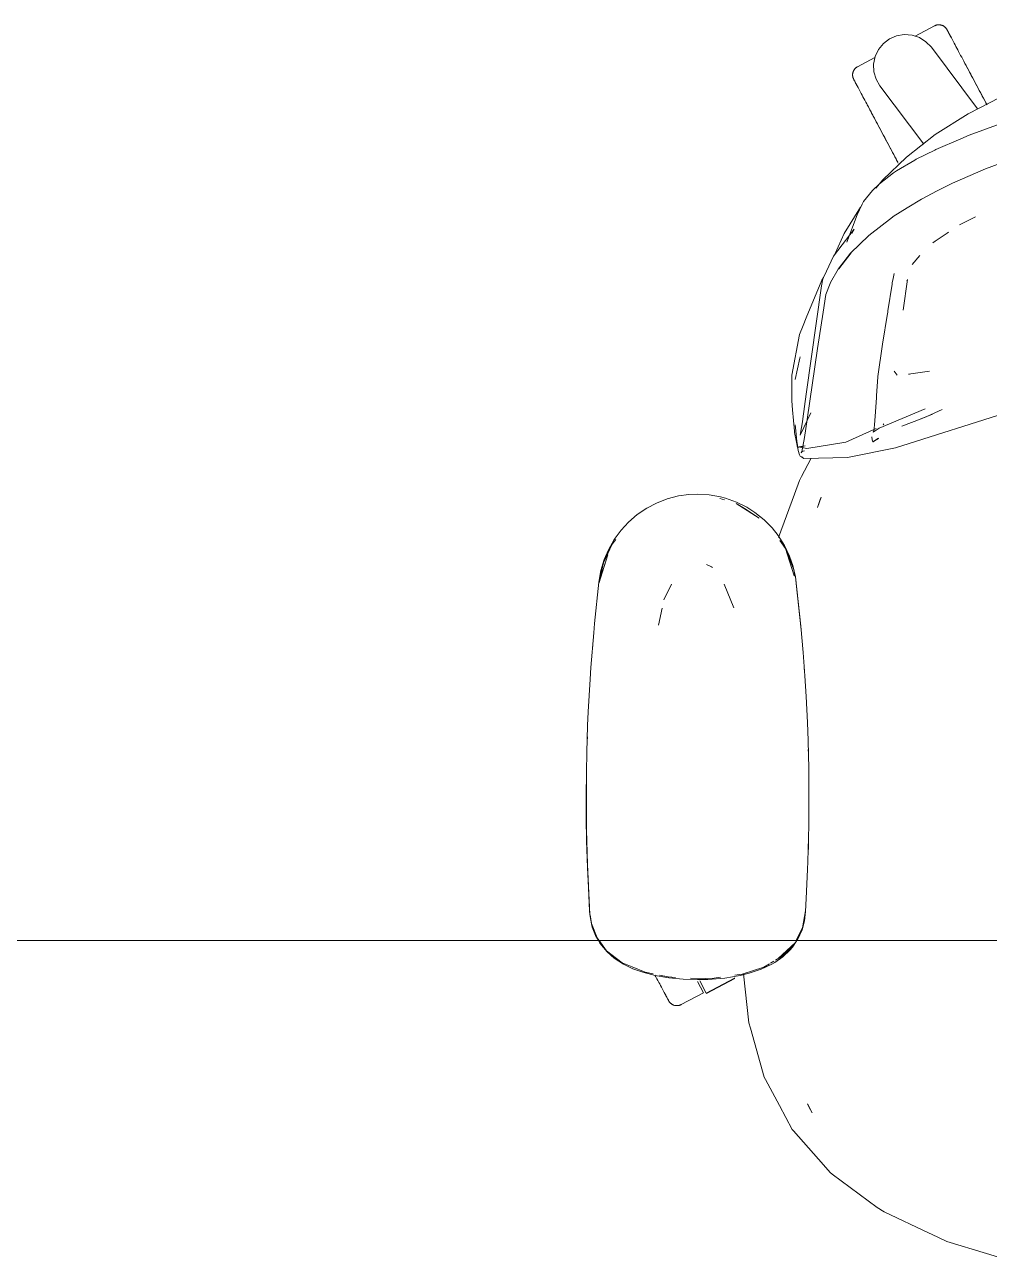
# Model space of a CAD drawing. Header units: millimetres. Extents: x 155927 to 317870, y -36033 to 97293.
# Drawn here: x 170030 to 170450, y 24988 to 25527 of the extents above; entities that cross this region are included whole.
import ezdxf

# ---------------------------------------------------------------- set-up
doc = ezdxf.new("R2010")
doc.units = ezdxf.units.MM
doc.header["$MEASUREMENT"] = 0
doc.layers.add('G-IMPT', color=8, linetype='CONTINUOUS', lineweight=9)
doc.layers.add('I-FURN', color=8, linetype='CONTINUOUS', lineweight=9)

msp = doc.modelspace()

# ---------------------------------------------------------------- linework, layer by layer
at = {"layer": 'G-IMPT'}
for p, q in [((170454.81, 25494.95), (170441.04, 25487.86)), ((170441.04, 25487.86), (170426.74, 25478.89)), ((170456.61, 25484.14), (170441.54, 25478.54)), ((170426.74, 25478.89), (170414.14, 25469.08)), ((170426.9, 25472.29), (170437.86, 25477.06)), ((170437.86, 25477.06), (170441.54, 25478.54)), ((170418.44, 25468.07), (170426.46, 25472.07)), ((170426.9, 25472.29), (170426.46, 25472.07)), ((170403.85, 25459.12), (170414.14, 25469.08)), ((170417.85, 25467.76), (170409.85, 25463.03)), ((170418.44, 25468.07), (170417.85, 25467.76)), ((170463.39, 25469.37), (170448.51, 25463.91)), ((170402.43, 25457.45), (170408.56, 25462.17)), ((170408.56, 25462.17), (170409.85, 25463.03)), ((170448.51, 25463.91), (170434.28, 25457.74)), ((170399.4, 25454.56), (170402.43, 25457.45)), ((170403.85, 25459.12), (170400.85, 25455.45)), ((170427.56, 25454.35), (170434.28, 25457.74)), ((170395.54, 25449.69), (170394.93, 25448.56)), ((170395.54, 25449.69), (170399.4, 25454.56)), ((170414.54, 25447.01), (170420.76, 25450.78)), ((170427.56, 25454.35), (170420.76, 25450.78)), ((170387.11, 25435.75), (170394.23, 25447.2)), ((170388.17, 25431.98), (170392.68, 25443.89)), ((170393.75, 25446.12), (170392.68, 25443.89)), ((170394.93, 25448.56), (170393.75, 25446.12)), ((170414.54, 25447.01), (170408.44, 25443.13)), ((170397.75, 25434.94), (170408.18, 25442.96)), ((170408.44, 25443.13), (170408.18, 25442.96)), ((170437.31, 25439.51), (170444.28, 25443.05)), ((170391.4, 25437.64), (170382.46, 25425.94)), ((170383.13, 25427.12), (170387.11, 25435.75)), ((170397.75, 25434.94), (170389.84, 25427.2)), ((170391.4, 25437.64), (170390.41, 25435.91)), ((170426.7, 25432.48), (170431.83, 25435.98)), ((170431.83, 25435.98), (170432.41, 25436.37)), ((170426.7, 25432.48), (170425.6, 25431.73)), ((170379.42, 25419.41), (170382.46, 25425.94)), ((170384.43, 25420.24), (170389.84, 25427.2)), ((170390.15, 25427.41), (170384.75, 25420.46)), ((170384.75, 25420.46), (170387.34, 25423.84)), ((170390.15, 25427.41), (170387.34, 25423.84)), ((170420.07, 25426.21), (170416.73, 25422.3)), ((170379.42, 25419.41), (170377.85, 25416.05)), ((170384.43, 25420.24), (170381.14, 25414.4)), ((170408.86, 25418.4), (170408.4, 25416.23)), ((170370.53, 25365.84), (170377.21, 25413.06)), ((170377.37, 25415.49), (170370.57, 25399.04)), ((170377.21, 25413.06), (170377.85, 25416.05)), ((170378.14, 25416.66), (170377.37, 25415.49)), ((170379.17, 25409.19), (170380.92, 25413.98)), ((170381.14, 25414.4), (170380.92, 25413.98)), ((170406.11, 25402.06), (170407.91, 25413.78)), ((170407.91, 25413.78), (170407.98, 25414.25)), ((170408.4, 25416.23), (170407.98, 25414.25)), ((170412.79, 25402.36), (170414.57, 25415.71)), ((170414.57, 25415.71), (170414.42, 25415.24)), ((170379.17, 25409.19), (170377.87, 25401.52)), ((170375.48, 25385.75), (170377.87, 25401.52)), ((170403.82, 25387.58), (170405.93, 25400.94)), ((170405.93, 25400.94), (170406.01, 25401.45)), ((170406.11, 25402.06), (170406.01, 25401.45)), ((170367.59, 25391.82), (170369.18, 25395.68)), ((170370.57, 25399.04), (170369.18, 25395.68)), ((170364.35, 25374.12), (170367.59, 25391.82)), ((170370.92, 25354.88), (170375.48, 25385.75)), ((170403.82, 25387.58), (170401.79, 25373.51)), ((170365.76, 25372.26), (170367.8, 25381.56)), ((170367.8, 25381.56), (170367.96, 25382.14)), ((170364.35, 25374.12), (170364.32, 25367.15)), ((170410.16, 25374.17), (170408.89, 25375.81)), ((170415.11, 25374.52), (170424.28, 25375.92)), ((170415.11, 25374.52), (170415.46, 25374.57)), ((170401.78, 25373.43), (170401.16, 25365.19)), ((170401.78, 25373.43), (170401.79, 25373.51)), ((170364.32, 25367.15), (170364.32, 25362.98)), ((170364.66, 25359.03), (170364.32, 25362.98)), ((170370.53, 25365.84), (170369.09, 25355.18)), ((170401.08, 25364.2), (170400.52, 25356.34)), ((170401.16, 25365.19), (170401.08, 25364.2)), ((170365.47, 25349.7), (170364.66, 25359.03)), ((170367.9, 25347.99), (170372.53, 25357.74)), ((170402.3, 25351.03), (170422.28, 25359.47)), ((170459.7, 25358.48), (170409.46, 25342.49)), ((170423.02, 25356.19), (170429.74, 25359.24)), ((170365.99, 25349.87), (170365.77, 25352.46)), ((170368.88, 25353.88), (170368.05, 25348.86)), ((170368.88, 25353.88), (170369.09, 25355.18)), ((170369.81, 25347.03), (170370.92, 25354.88)), ((170400.22, 25352.38), (170399.93, 25350)), ((170400.22, 25352.38), (170400.23, 25352.47)), ((170400.52, 25356.34), (170400.23, 25352.47)), ((170404.02, 25352.48), (170404.29, 25352.92)), ((170420.64, 25355.17), (170412.17, 25351.92)), ((170425.54, 25357.19), (170420.44, 25355.16)), ((170420.44, 25355.16), (170425.56, 25357.19)), ((170420.64, 25355.17), (170425.54, 25357.19)), ((170365.47, 25349.7), (170365.51, 25349.23)), ((170365.51, 25349.23), (170366.32, 25344.98)), ((170366.5, 25345.18), (170365.99, 25349.87)), ((170367.9, 25347.99), (170368.05, 25348.86)), ((170368.7, 25340.76), (170369.81, 25347.03)), ((170387.8, 25344.93), (170400.97, 25350.91)), ((170399.16, 25347.35), (170399.33, 25346)), ((170399.63, 25349.27), (170402.3, 25351.03)), ((170399.92, 25349.99), (170399.63, 25349.27)), ((170399.92, 25349.99), (170399.93, 25350)), ((170366.32, 25344.98), (170366.76, 25342.66)), ((170366.58, 25344.57), (170366.5, 25345.18)), ((170366.58, 25344.57), (170367.11, 25341.29)), ((170370.04, 25343.38), (170366.76, 25342.66)), ((170370.04, 25343.38), (170367.18, 25342.9)), ((170367.18, 25342.9), (170370.76, 25342.21)), ((170387.8, 25344.93), (170370.76, 25342.21)), ((170388.5, 25338.3), (170409.46, 25342.49)), ((170399.33, 25346), (170399.61, 25345.13)), ((170402.09, 25346.66), (170399.61, 25345.13)), ((170399.61, 25345.13), (170402.08, 25346.62)), ((170399.63, 25345.07), (170399.61, 25345.13)), ((170399.63, 25345.07), (170402.09, 25346.66)), ((170367.67, 25339.43), (170367.11, 25341.29)), ((170367.67, 25339.43), (170367.99, 25338.89)), ((170367.99, 25338.89), (170368.48, 25338.52)), ((170368.87, 25341.38), (170368.31, 25340.28)), ((170368.71, 25340.78), (170368.31, 25340.28)), ((170369.52, 25337.91), (170368.48, 25338.52)), ((170369.1, 25338.39), (170368.48, 25338.52)), ((170368.48, 25338.52), (170368.56, 25338.49)), ((170369.1, 25338.39), (170368.56, 25338.49)), ((170372.54, 25337.66), (170368.56, 25330.07)), ((170368.87, 25341.38), (170368.7, 25340.76)), ((170368.71, 25340.78), (170369.25, 25341.1)), ((170369.75, 25341.18), (170369.25, 25341.1)), ((170388.5, 25338.3), (170369.52, 25337.91)), ((170365.45, 25322.34), (170367.64, 25328.31)), ((170368.56, 25330.07), (170367.64, 25328.31)), ((170305.35, 25318.44), (170310.06, 25320.28)), ((170314.93, 25321.54), (170310.06, 25320.28)), ((170314.93, 25321.54), (170319.44, 25322.19)), ((170323.29, 25322.36), (170319.44, 25322.19)), ((170323.29, 25322.36), (170328.33, 25322.06)), ((170328.33, 25322.06), (170333.28, 25321.18)), ((170334.97, 25319.82), (170332.94, 25320.44)), ((170333.28, 25321.18), (170335.41, 25320.62)), ((170340.18, 25318.91), (170335.41, 25320.62)), ((170358.5, 25303.4), (170365.45, 25322.34)), ((170377.04, 25321.04), (170375.41, 25316.57)), ((170375.41, 25316.57), (170376.79, 25320.45)), ((170377.04, 25321.04), (170376.79, 25320.45)), ((170301.19, 25316.25), (170297.02, 25313.42)), ((170301.19, 25316.25), (170305.35, 25318.44)), ((170340.09, 25318.26), (170343.76, 25316.1)), ((170340.09, 25318.26), (170350.04, 25311.94)), ((170340.18, 25318.91), (170344.69, 25316.66)), ((170343.76, 25316.1), (170350.04, 25311.94)), ((170344.69, 25316.66), (170348.24, 25314.4)), ((170290.02, 25306.66), (170293.19, 25310.1)), ((170297.02, 25313.42), (170293.19, 25310.1)), ((170352.21, 25311.21), (170348.24, 25314.4)), ((170352.21, 25311.21), (170355.76, 25307.6)), ((170290.02, 25306.66), (170287.03, 25302.58)), ((170355.76, 25307.6), (170358.39, 25304.3)), ((170361.12, 25299.97), (170358.39, 25304.3)), ((170282.38, 25292.45), (170286.12, 25300.51)), ((170284.51, 25298.14), (170287.03, 25302.58)), ((170287.72, 25302.62), (170286.12, 25300.51)), ((170361.51, 25298.65), (170359.09, 25302.23)), ((170361.12, 25299.97), (170363.31, 25295.39)), ((170365.12, 25289.43), (170361.51, 25298.65)), ((170361.51, 25298.65), (170362.41, 25295.94)), ((170361.51, 25298.65), (170365.33, 25286.79)), ((170280.34, 25283.48), (170284.17, 25295.94)), ((170282.7, 25293.9), (170281.24, 25289.04)), ((170284.17, 25295.94), (170281.26, 25286.79)), ((170284.51, 25298.14), (170282.7, 25293.9)), ((170362.41, 25295.94), (170365.33, 25286.79)), ((170363.31, 25295.39), (170364.75, 25291.26)), ((170280.34, 25283.99), (170281.24, 25289.04)), ((170282.38, 25292.45), (170280.47, 25284.04)), ((170327.12, 25291.74), (170329.34, 25290.73)), ((170329.34, 25290.73), (170329.79, 25290.43)), ((170365.91, 25286.3), (170364.75, 25291.26)), ((170365.69, 25286.37), (170365.12, 25289.43)), ((170278.44, 25266.07), (170280.34, 25283.99)), ((170280.34, 25283.48), (170281.26, 25286.79)), ((170311.91, 25283.11), (170308.65, 25276.33)), ((170339.01, 25272.78), (170334.87, 25283.2)), ((170365.91, 25286.3), (170368.37, 25263.34)), ((170365.91, 25286.3), (170366.24, 25283.48)), ((170365.91, 25286.3), (170368.26, 25264.86)), ((170368.37, 25263.34), (170366.24, 25283.48)), ((170306.31, 25265.28), (170307.88, 25272.71)), ((170278.09, 25261.94), (170278.44, 25266.07)), ((170276.84, 25246.88), (170278.09, 25261.94)), ((170368.26, 25264.86), (170369.25, 25253.46)), ((170277.49, 25255.06), (170277.66, 25256.74)), ((170369.98, 25243.18), (170369.25, 25253.46)), ((170276.84, 25246.88), (170276.52, 25241.79)), ((170369.84, 25245.22), (170369.71, 25246.64)), ((170369.84, 25245.22), (170369.93, 25243.31)), ((170276.52, 25241.79), (170275.71, 25227.65)), ((170369.98, 25243.18), (170370.54, 25234.3)), ((170371.08, 25223), (170370.54, 25234.3)), ((170275.45, 25221.63), (170275.71, 25227.65)), ((170371.08, 25223), (170371.37, 25215.12)), ((170275.45, 25221.63), (170275.06, 25209.87)), ((170275.2, 25214.81), (170275.19, 25213.31)), ((170275.31, 25216.74), (170275.2, 25214.81)), ((170371.66, 25202.81), (170371.37, 25215.12)), ((170274.9, 25201.45), (170275.06, 25209.87)), ((170371.45, 25211.25), (170371.53, 25209.59)), ((170371.53, 25209.59), (170371.53, 25207.51)), ((170274.9, 25201.45), (170274.81, 25190.66)), ((170274.9, 25201.45), (170274.85, 25181.27)), ((170274.9, 25201.45), (170275.01, 25171.43)), ((170371.66, 25202.81), (170371.74, 25197.34)), ((170371.74, 25182.63), (170371.74, 25197.34)), ((170275.01, 25171.43), (170274.81, 25190.66)), ((170274.85, 25181.27), (170275.01, 25171.43)), ((170274.85, 25181.27), (170275.36, 25159.87)), ((170274.85, 25181.27), (170275.32, 25161.08)), ((170274.9, 25181.76), (170274.87, 25179.23)), ((170371.69, 25178.12), (170371.74, 25182.63)), ((170274.87, 25179.23), (170274.94, 25177.32)), ((170371.69, 25178.12), (170371.31, 25162.45)), ((170275.01, 25171.43), (170275.36, 25159.87)), ((170371.37, 25165.85), (170371.52, 25169.17)), ((170371.52, 25171.39), (170371.52, 25169.17)), ((170275.36, 25159.87), (170275.32, 25161.08)), ((170275.32, 25161.08), (170276.4, 25139.3)), ((170275.32, 25161.08), (170276.29, 25140.9)), ((170275.36, 25159.87), (170276.4, 25139.3)), ((170370.57, 25146.34), (170371.19, 25158.9)), ((170371.31, 25162.45), (170371.19, 25158.9)), ((170276.21, 25143.14), (170276.29, 25140.9)), ((170370.57, 25146.34), (170370.29, 25140.68)), ((170276.4, 25139.3), (170276.29, 25140.9)), ((170276.4, 25139.3), (170276.66, 25137.65)), ((170277.12, 25135.43), (170276.54, 25139.28)), ((170277.1, 25135.25), (170276.66, 25137.65)), ((170369.79, 25136.67), (170368.73, 25132.71)), ((170368.92, 25133.56), (170370.29, 25140.9)), ((170370.29, 25140.68), (170369.79, 25136.67)), ((170277.1, 25135.25), (170277.47, 25133.91)), ((170277.12, 25135.43), (170279.53, 25129.24)), ((170278.86, 25130.27), (170277.47, 25133.91)), ((170366.74, 25128.39), (170368.73, 25132.71)), ((170366.82, 25129.3), (170368.92, 25133.56)), ((170278.86, 25130.27), (170280.14, 25128.03)), ((170279.53, 25129.24), (170280.43, 25128.03)), ((170280.14, 25128.03), (170280.82, 25126.83)), ((170280.43, 25128.03), (170283.7, 25123.61)), ((170280.82, 25126.83), (170283.9, 25123.09)), ((170358.32, 25120.16), (170365.71, 25127.06)), ((170360.41, 25121.35), (170365.71, 25127.06)), ((170365.71, 25127.06), (170363.48, 25124.65)), ((170366.49, 25128.03), (170364.54, 25125.17)), ((170366.82, 25129.3), (170366.19, 25128.03)), ((170283.7, 25123.61), (170290.49, 25118.4)), ((170286.94, 25120.42), (170283.9, 25123.09)), ((170290.98, 25117.77), (170286.94, 25120.42)), ((170360.36, 25120.98), (170356.9, 25118.54)), ((170357.26, 25119.47), (170360.41, 25121.35)), ((170358.32, 25120.16), (170359.79, 25121.44)), ((170359.95, 25121.57), (170363.48, 25124.65)), ((170363.4, 25123.85), (170360.36, 25120.98)), ((170363.4, 25123.85), (170364.54, 25125.17)), ((170290.49, 25118.4), (170294.88, 25116.56)), ((170290.98, 25117.77), (170295.06, 25115.79)), ((170300.5, 25114.23), (170294.88, 25116.56)), ((170299.39, 25114.2), (170295.06, 25115.79)), ((170342.72, 25113.36), (170352.11, 25116.39)), ((170345.8, 25113.79), (170350.89, 25115.53)), ((170350.89, 25115.53), (170355.53, 25117.73)), ((170352.11, 25116.39), (170354.56, 25117.86)), ((170355.03, 25118.14), (170356.47, 25119)), ((170355.53, 25117.73), (170356.9, 25118.54)), ((170299.39, 25114.2), (170304.87, 25112.77)), ((170300.5, 25114.23), (170303.97, 25113.52)), ((170310.8, 25111.77), (170304.87, 25112.77)), ((170306.72, 25112.96), (170310.47, 25112.19)), ((170310.47, 25112.19), (170313.67, 25111.99)), ((170310.8, 25111.77), (170316.95, 25111.21)), ((170323.29, 25111.03), (170316.95, 25111.21)), ((170320.18, 25111.59), (170323.29, 25111.4)), ((170330.46, 25111.63), (170323.29, 25111.4)), ((170327.8, 25111.12), (170323.29, 25111.03)), ((170327.8, 25111.12), (170335.11, 25111.69)), ((170330.46, 25111.63), (170333.24, 25112.03)), ((170341.88, 25112.81), (170335.11, 25111.69)), ((170339.43, 25112.9), (170342.72, 25113.36)), ((170345.8, 25113.79), (170341.88, 25112.81)), ((170343.22, 25113.48), (170345.64, 25092.2)), ((170346.27, 25089.94), (170345.64, 25092.2)), ((170346.27, 25089.94), (170352.28, 25068.59)), ((170352.28, 25068.59), (170352.87, 25067.48)), ((170352.87, 25067.48), (170358.89, 25056.24)), ((170358.89, 25056.24), (170364.47, 25045.81)), ((170371.9, 25055.41), (170371.12, 25057)), ((170373.08, 25053.11), (170371.12, 25057)), ((170373.08, 25053.11), (170371.9, 25055.41)), ((170365.06, 25045.14), (170364.47, 25045.81)), ((170378.07, 25030.36), (170365.06, 25045.14)), ((170378.07, 25030.36), (170380.94, 25027.1)), ((170381.91, 25026.37), (170380.94, 25027.1)), ((170401.41, 25011.8), (170381.91, 25026.37)), ((170401.41, 25011.8), (170402.18, 25011.34)), ((170402.18, 25011.34), (170403.76, 25010.4)), ((170404.47, 25009.98), (170403.76, 25010.4)), ((170404.47, 25009.98), (170424.11, 25000.71)), ((170424.11, 25000.71), (170425.03, 25000.28)), ((170431.79, 24997.09), (170425.03, 25000.28)), ((170431.79, 24997.09), (170449.06, 24991.77)), ((170449.06, 24991.77), (170462.67, 24987.58))]:
    msp.add_line(p, q, dxfattribs=at)
at = {"layer": 'I-FURN'}
for p, q in [((170426.38, 25526.17), (170417.97, 25521.7)), ((170426.38, 25526.17), (170426.52, 25526.24)), ((170426.52, 25526.24), (170426.67, 25526.31)), ((170426.67, 25526.31), (170426.82, 25526.37)), ((170426.82, 25526.37), (170426.97, 25526.42)), ((170426.97, 25526.42), (170427.12, 25526.47)), ((170427.12, 25526.47), (170427.28, 25526.52)), ((170427.28, 25526.52), (170427.44, 25526.55)), ((170427.44, 25526.55), (170427.59, 25526.58)), ((170427.59, 25526.58), (170427.75, 25526.61)), ((170427.75, 25526.61), (170427.91, 25526.62)), ((170427.91, 25526.62), (170428.07, 25526.64)), ((170428.07, 25526.64), (170428.24, 25526.64)), ((170428.24, 25526.64), (170428.4, 25526.64)), ((170428.4, 25526.64), (170428.56, 25526.63)), ((170428.56, 25526.63), (170428.72, 25526.61)), ((170428.72, 25526.61), (170428.88, 25526.59)), ((170428.88, 25526.59), (170429.04, 25526.57)), ((170429.04, 25526.57), (170429.19, 25526.53)), ((170429.19, 25526.53), (170429.35, 25526.49)), ((170429.35, 25526.49), (170429.51, 25526.45)), ((170429.51, 25526.45), (170429.66, 25526.39)), ((170429.66, 25526.39), (170429.81, 25526.34)), ((170429.81, 25526.34), (170429.96, 25526.27)), ((170429.96, 25526.27), (170430.1, 25526.2)), ((170430.1, 25526.2), (170430.24, 25526.12)), ((170430.24, 25526.12), (170430.38, 25526.04)), ((170430.38, 25526.04), (170430.52, 25525.96)), ((170430.52, 25525.96), (170430.65, 25525.86)), ((170430.65, 25525.86), (170430.78, 25525.77)), ((170430.78, 25525.77), (170430.9, 25525.66)), ((170430.9, 25525.66), (170431.02, 25525.55)), ((170431.02, 25525.55), (170431.14, 25525.44)), ((170431.14, 25525.44), (170431.25, 25525.33)), ((170431.25, 25525.33), (170431.35, 25525.2)), ((170431.35, 25525.2), (170431.46, 25525.08)), ((170431.46, 25525.08), (170431.55, 25524.95)), ((170431.55, 25524.95), (170431.64, 25524.82)), ((170431.64, 25524.82), (170431.73, 25524.68)), ((170431.73, 25524.68), (170431.81, 25524.54)), ((170404.13, 25518.51), (170406.82, 25520.54)), ((170406.82, 25520.54), (170409.92, 25521.87)), ((170409.92, 25521.87), (170413.25, 25522.41)), ((170413.25, 25522.41), (170416.62, 25522.15)), ((170416.62, 25522.15), (170419.82, 25521.08)), ((170419.82, 25521.08), (170422.67, 25519.28)), ((170422.67, 25519.28), (170425.01, 25516.85)), ((170431.81, 25524.54), (170431.83, 25524.5)), ((170431.83, 25524.5), (170431.84, 25524.48)), ((170431.85, 25524.45), (170431.83, 25524.5)), ((170431.83, 25524.5), (170431.83, 25524.5)), ((170431.84, 25524.48), (170431.87, 25524.42)), ((170431.9, 25524.37), (170431.85, 25524.45)), ((170431.87, 25524.42), (170431.93, 25524.32)), ((170431.96, 25524.25), (170431.9, 25524.37)), ((170431.93, 25524.32), (170432, 25524.18)), ((170432.05, 25524.09), (170431.96, 25524.25)), ((170432, 25524.18), (170432.1, 25524)), ((170432.16, 25523.89), (170432.05, 25524.09)), ((170432.1, 25524), (170432.21, 25523.78)), ((170432.28, 25523.65), (170432.16, 25523.89)), ((170432.21, 25523.78), (170432.35, 25523.52)), ((170432.43, 25523.37), (170432.28, 25523.65)), ((170432.35, 25523.52), (170432.51, 25523.23)), ((170432.6, 25523.05), (170432.43, 25523.37)), ((170432.51, 25523.23), (170432.69, 25522.89)), ((170432.79, 25522.69), (170432.6, 25523.05)), ((170432.69, 25522.89), (170432.88, 25522.52)), ((170433, 25522.3), (170432.79, 25522.69)), ((170432.88, 25522.52), (170433.1, 25522.11)), ((170433.23, 25521.87), (170433, 25522.3)), ((170433.1, 25522.11), (170433.34, 25521.66)), ((170433.48, 25521.41), (170433.23, 25521.87)), ((170433.34, 25521.66), (170433.6, 25521.18)), ((170433.74, 25520.9), (170433.48, 25521.41)), ((170433.6, 25521.18), (170433.87, 25520.66)), ((170434.03, 25520.37), (170433.74, 25520.9)), ((170433.87, 25520.66), (170434.16, 25520.11)), ((170434.33, 25519.8), (170434.03, 25520.37)), ((170434.16, 25520.11), (170434.47, 25519.53)), ((170434.65, 25519.2), (170434.33, 25519.8)), ((170400.56, 25512.85), (170402, 25515.9)), ((170402, 25515.9), (170404.13, 25518.51)), ((170425.01, 25516.85), (170445.16, 25490.11)), ((170434.99, 25518.56), (170434.65, 25519.2)), ((170435.34, 25517.9), (170434.99, 25518.56)), ((170435.71, 25517.21), (170435.34, 25517.9)), ((170436.09, 25516.48), (170435.71, 25517.21)), ((170436.49, 25515.73), (170436.09, 25516.48)), ((170436.9, 25514.96), (170436.49, 25515.73)), ((170437.33, 25514.16), (170436.9, 25514.96)), ((170437.77, 25513.33), (170437.33, 25514.16)), ((170400.46, 25512.39), (170392.88, 25508.36)), ((170399.89, 25509.54), (170400.56, 25512.85)), ((170400.03, 25506.17), (170399.89, 25509.54)), ((170438.22, 25512.49), (170437.77, 25513.33)), ((170438.68, 25511.62), (170438.22, 25512.49)), ((170439.15, 25510.73), (170438.68, 25511.62)), ((170439.63, 25509.83), (170439.15, 25510.73)), ((170439.37, 25510.32), (170439.86, 25509.4)), ((170440.12, 25508.9), (170439.63, 25509.83)), ((170439.86, 25509.4), (170440.35, 25508.47)), ((170440.62, 25507.97), (170440.12, 25508.9)), ((170390.74, 25504.92), (170390.75, 25505.09)), ((170390.74, 25504.76), (170390.74, 25504.92)), ((170390.75, 25504.6), (170390.74, 25504.76)), ((170390.75, 25505.09), (170390.77, 25505.25)), ((170390.76, 25504.44), (170390.75, 25504.6)), ((170390.78, 25504.28), (170390.76, 25504.44)), ((170390.77, 25505.25), (170390.79, 25505.41)), ((170390.8, 25504.12), (170390.78, 25504.28)), ((170390.79, 25505.41), (170390.82, 25505.56)), ((170390.83, 25503.96), (170390.8, 25504.12)), ((170390.82, 25505.56), (170390.85, 25505.72)), ((170390.87, 25503.81), (170390.83, 25503.96)), ((170390.85, 25505.72), (170390.89, 25505.88)), ((170390.91, 25503.65), (170390.87, 25503.81)), ((170390.89, 25505.88), (170390.94, 25506.03)), ((170390.96, 25503.5), (170390.91, 25503.65)), ((170390.94, 25506.03), (170390.99, 25506.19)), ((170391.01, 25503.35), (170390.96, 25503.5)), ((170390.99, 25506.19), (170391.05, 25506.34)), ((170391.07, 25503.2), (170391.01, 25503.35)), ((170391.05, 25506.34), (170391.11, 25506.48)), ((170391.14, 25503.05), (170391.07, 25503.2)), ((170391.11, 25506.48), (170391.18, 25506.63)), ((170391.18, 25506.63), (170391.26, 25506.77)), ((170391.26, 25506.77), (170391.34, 25506.91)), ((170391.34, 25506.91), (170391.43, 25507.04)), ((170391.43, 25507.04), (170391.52, 25507.18)), ((170391.52, 25507.18), (170391.62, 25507.3)), ((170391.62, 25507.3), (170391.72, 25507.43)), ((170391.72, 25507.43), (170391.83, 25507.55)), ((170391.83, 25507.55), (170391.94, 25507.66)), ((170391.94, 25507.66), (170392.06, 25507.78)), ((170392.06, 25507.78), (170392.18, 25507.88)), ((170392.18, 25507.88), (170392.3, 25507.98)), ((170392.3, 25507.98), (170392.43, 25508.08)), ((170392.43, 25508.08), (170392.57, 25508.17)), ((170392.57, 25508.17), (170392.7, 25508.26)), ((170392.7, 25508.26), (170392.84, 25508.34)), ((170392.84, 25508.34), (170392.88, 25508.36)), ((170400.97, 25502.93), (170400.03, 25506.17)), ((170440.35, 25508.47), (170440.85, 25507.53)), ((170441.13, 25507.01), (170440.62, 25507.97)), ((170440.85, 25507.53), (170441.36, 25506.57)), ((170441.64, 25506.05), (170441.13, 25507.01)), ((170441.36, 25506.57), (170441.88, 25505.6)), ((170442.16, 25505.08), (170441.64, 25506.05)), ((170441.88, 25505.6), (170442.4, 25504.62)), ((170442.68, 25504.09), (170442.16, 25505.08)), ((170442.4, 25504.62), (170442.92, 25503.64)), ((170443.21, 25503.1), (170442.68, 25504.09)), ((170442.92, 25503.64), (170443.45, 25502.64)), ((170391.21, 25502.91), (170391.14, 25503.05)), ((170391.22, 25502.9), (170391.21, 25502.91)), ((170391.21, 25502.91), (170391.22, 25502.89)), ((170391.24, 25502.86), (170391.22, 25502.9)), ((170391.22, 25502.89), (170391.26, 25502.83)), ((170391.28, 25502.78), (170391.24, 25502.86)), ((170391.26, 25502.83), (170391.31, 25502.73)), ((170391.35, 25502.65), (170391.28, 25502.78)), ((170391.31, 25502.73), (170391.38, 25502.58)), ((170391.43, 25502.49), (170391.35, 25502.65)), ((170391.38, 25502.58), (170391.48, 25502.4)), ((170391.54, 25502.29), (170391.43, 25502.49)), ((170391.48, 25502.4), (170391.6, 25502.19)), ((170391.67, 25502.05), (170391.54, 25502.29)), ((170391.6, 25502.19), (170391.73, 25501.93)), ((170391.82, 25501.77), (170391.67, 25502.05)), ((170391.73, 25501.93), (170391.89, 25501.63)), ((170391.99, 25501.45), (170391.82, 25501.77)), ((170391.89, 25501.63), (170392.07, 25501.29)), ((170392.18, 25501.1), (170391.99, 25501.45)), ((170392.07, 25501.29), (170392.27, 25500.92)), ((170392.38, 25500.7), (170392.18, 25501.1)), ((170392.27, 25500.92), (170392.49, 25500.51)), ((170392.61, 25500.28), (170392.38, 25500.7)), ((170392.49, 25500.51), (170392.72, 25500.07)), ((170392.86, 25499.81), (170392.61, 25500.28)), ((170392.72, 25500.07), (170392.98, 25499.58)), ((170393.13, 25499.31), (170392.86, 25499.81)), ((170392.98, 25499.58), (170393.26, 25499.07)), ((170393.41, 25498.77), (170393.13, 25499.31)), ((170393.26, 25499.07), (170393.55, 25498.52)), ((170393.71, 25498.2), (170393.41, 25498.77)), ((170393.55, 25498.52), (170393.86, 25497.93)), ((170393.86, 25497.93), (170394.19, 25497.31)), ((170402.66, 25500.01), (170400.97, 25502.93)), ((170421.74, 25474.7), (170402.66, 25500.01)), ((170443.74, 25502.1), (170443.21, 25503.1)), ((170443.45, 25502.64), (170443.98, 25501.64)), ((170444.27, 25501.1), (170443.74, 25502.1)), ((170443.98, 25501.64), (170444.52, 25500.64)), ((170444.8, 25500.1), (170444.27, 25501.1)), ((170444.52, 25500.64), (170445.05, 25499.64)), ((170445.34, 25499.09), (170444.8, 25500.1)), ((170445.05, 25499.64), (170445.59, 25498.63)), ((170445.87, 25498.09), (170445.34, 25499.09)), ((170445.59, 25498.63), (170446.12, 25497.63)), ((170446.41, 25497.09), (170445.87, 25498.09)), ((170394.19, 25497.31), (170394.53, 25496.67)), ((170394.53, 25496.67), (170394.89, 25495.99)), ((170394.89, 25495.99), (170395.27, 25495.28)), ((170395.27, 25495.28), (170395.66, 25494.55)), ((170395.66, 25494.55), (170396.06, 25493.78)), ((170396.06, 25493.78), (170396.48, 25493)), ((170396.48, 25493), (170396.91, 25492.19)), ((170446.12, 25497.63), (170446.65, 25496.62)), ((170446.94, 25496.09), (170446.41, 25497.09)), ((170446.65, 25496.62), (170447.18, 25495.63)), ((170447.47, 25495.09), (170446.94, 25496.09)), ((170447.18, 25495.63), (170447.71, 25494.64)), ((170447.99, 25494.1), (170447.47, 25495.09)), ((170447.71, 25494.64), (170448.23, 25493.65)), ((170448.51, 25493.13), (170447.99, 25494.1)), ((170448.23, 25493.65), (170448.75, 25492.68)), ((170449.03, 25492.16), (170448.51, 25493.13)), ((170448.75, 25492.68), (170449.26, 25491.72)), ((170396.91, 25492.19), (170397.36, 25491.35)), ((170397.6, 25490.89), (170397.15, 25491.74)), ((170397.36, 25491.35), (170397.81, 25490.49)), ((170398.06, 25490.02), (170397.6, 25490.89)), ((170397.81, 25490.49), (170398.28, 25489.62)), ((170398.54, 25489.14), (170398.06, 25490.02)), ((170398.28, 25489.62), (170398.76, 25488.72)), ((170399.02, 25488.23), (170398.54, 25489.14)), ((170398.76, 25488.72), (170399.24, 25487.81)), ((170399.51, 25487.31), (170399.02, 25488.23)), ((170399.24, 25487.81), (170399.74, 25486.88)), ((170400.01, 25486.37), (170399.51, 25487.31)), ((170399.74, 25486.88), (170400.24, 25485.93)), ((170400.51, 25485.42), (170400.01, 25486.37)), ((170400.24, 25485.93), (170400.75, 25484.98)), ((170401.02, 25484.45), (170400.51, 25485.42)), ((170400.75, 25484.98), (170401.26, 25484.01)), ((170401.54, 25483.48), (170401.02, 25484.45)), ((170401.26, 25484.01), (170401.78, 25483.03)), ((170402.07, 25482.5), (170401.54, 25483.48)), ((170401.78, 25483.03), (170402.31, 25482.04)), ((170402.59, 25481.51), (170402.07, 25482.5)), ((170402.31, 25482.04), (170402.84, 25481.05)), ((170403.12, 25480.51), (170402.59, 25481.51)), ((170402.84, 25481.05), (170403.37, 25480.05)), ((170403.66, 25479.51), (170403.12, 25480.51)), ((170403.37, 25480.05), (170403.9, 25479.05)), ((170404.19, 25478.5), (170403.66, 25479.51)), ((170403.9, 25479.05), (170404.44, 25478.04)), ((170404.72, 25477.5), (170404.19, 25478.5)), ((170404.44, 25478.04), (170404.97, 25477.03)), ((170405.26, 25476.49), (170404.72, 25477.5)), ((170404.97, 25477.03), (170405.5, 25476.03)), ((170405.79, 25475.49), (170405.26, 25476.49)), ((170405.5, 25476.03), (170406.04, 25475.03)), ((170406.32, 25474.49), (170405.79, 25475.49)), ((170406.04, 25475.03), (170406.57, 25474.03)), ((170406.85, 25473.5), (170406.32, 25474.49)), ((170406.57, 25474.03), (170407.09, 25473.04)), ((170407.38, 25472.51), (170406.85, 25473.5)), ((170407.09, 25473.04), (170407.62, 25472.06)), ((170407.9, 25471.53), (170407.38, 25472.51)), ((170407.62, 25472.06), (170408.13, 25471.08)), ((170408.41, 25470.56), (170407.9, 25471.53)), ((170408.13, 25471.08), (170408.65, 25470.12)), ((170408.92, 25469.6), (170408.41, 25470.56)), ((170408.65, 25470.12), (170409.15, 25469.17)), ((170409.42, 25468.66), (170408.92, 25469.6)), ((170409.15, 25469.17), (170409.65, 25468.23)), ((170409.92, 25467.73), (170409.42, 25468.66)), ((170409.65, 25468.23), (170410.14, 25467.31)), ((170410.4, 25466.82), (170409.92, 25467.73)), ((170410.14, 25467.31), (170410.62, 25466.4)), ((171245.49, 25128.03), (169845.49, 25128.03)), ((169845.49, 25128.03), (171245.49, 25128.03)), ((170304.75, 25112.99), (170305.19, 25112.17)), ((170305.19, 25112.17), (170305.62, 25111.37)), ((170305.62, 25111.37), (170306.03, 25110.59)), ((170306.03, 25110.59), (170306.43, 25109.84)), ((170306.43, 25109.84), (170306.81, 25109.12)), ((170325.83, 25105.31), (170323.24, 25110.18)), ((170327.06, 25105.12), (170324.2, 25110.5)), ((170339.42, 25111.7), (170327.06, 25105.12)), ((170327.15, 25104.95), (170339.51, 25111.53)), ((170339.37, 25111.79), (170339.42, 25111.7)), ((170306.81, 25109.12), (170307.18, 25108.43)), ((170307.18, 25108.43), (170307.54, 25107.76)), ((170307.54, 25107.76), (170307.87, 25107.13)), ((170307.87, 25107.13), (170308.19, 25106.53)), ((170308.36, 25106.22), (170308.05, 25106.8)), ((170308.19, 25106.53), (170308.5, 25105.96)), ((170308.65, 25105.66), (170308.36, 25106.22)), ((170308.5, 25105.96), (170308.78, 25105.42)), ((170308.93, 25105.15), (170308.65, 25105.66)), ((170308.78, 25105.42), (170309.05, 25104.92)), ((170309.18, 25104.67), (170308.93, 25105.15)), ((170309.05, 25104.92), (170309.29, 25104.46)), ((170309.42, 25104.22), (170309.18, 25104.67)), ((170309.29, 25104.46), (170309.52, 25104.03)), ((170309.64, 25103.81), (170309.42, 25104.22)), ((170316.14, 25100.16), (170325.83, 25105.31)), ((170309.52, 25104.03), (170309.73, 25103.63)), ((170309.84, 25103.44), (170309.64, 25103.81)), ((170309.73, 25103.63), (170309.92, 25103.28)), ((170310.01, 25103.1), (170309.84, 25103.44)), ((170309.92, 25103.28), (170310.09, 25102.96)), ((170310.17, 25102.8), (170310.01, 25103.1)), ((170310.09, 25102.96), (170310.24, 25102.68)), ((170310.31, 25102.55), (170310.17, 25102.8)), ((170310.24, 25102.68), (170310.37, 25102.44)), ((170310.43, 25102.33), (170310.31, 25102.55)), ((170310.37, 25102.44), (170310.47, 25102.24)), ((170310.52, 25102.15), (170310.43, 25102.33)), ((170310.47, 25102.24), (170310.56, 25102.08)), ((170310.6, 25102.01), (170310.52, 25102.15)), ((170310.56, 25102.08), (170310.62, 25101.95)), ((170310.65, 25101.91), (170310.6, 25102.01)), ((170310.62, 25101.95), (170310.67, 25101.87)), ((170310.68, 25101.85), (170310.65, 25101.91)), ((170310.67, 25101.87), (170310.69, 25101.83)), ((170310.69, 25101.83), (170310.68, 25101.85)), ((170310.71, 25101.79), (170310.69, 25101.83)), ((170310.69, 25101.83), (170310.69, 25101.83)), ((170310.79, 25101.65), (170310.71, 25101.79)), ((170310.88, 25101.51), (170310.79, 25101.65)), ((170310.97, 25101.38), (170310.88, 25101.51)), ((170311.07, 25101.25), (170310.97, 25101.38)), ((170311.17, 25101.12), (170311.07, 25101.25)), ((170311.27, 25101), (170311.17, 25101.12)), ((170311.38, 25100.88), (170311.27, 25101)), ((170311.5, 25100.77), (170311.38, 25100.88)), ((170311.62, 25100.66), (170311.5, 25100.77)), ((170311.74, 25100.56), (170311.62, 25100.66)), ((170311.87, 25100.46), (170311.74, 25100.56)), ((170312, 25100.37), (170311.87, 25100.46)), ((170312.14, 25100.28), (170312, 25100.37)), ((170312.28, 25100.2), (170312.14, 25100.28)), ((170312.42, 25100.13), (170312.28, 25100.2)), ((170312.57, 25100.06), (170312.42, 25100.13)), ((170312.71, 25099.99), (170312.57, 25100.06)), ((170312.86, 25099.93), (170312.71, 25099.99)), ((170313.02, 25099.88), (170312.86, 25099.93)), ((170313.17, 25099.83), (170313.02, 25099.88)), ((170313.33, 25099.79), (170313.17, 25099.83)), ((170313.49, 25099.76), (170313.33, 25099.79)), ((170313.64, 25099.73), (170313.49, 25099.76)), ((170313.8, 25099.71), (170313.64, 25099.73)), ((170313.96, 25099.7), (170313.8, 25099.71)), ((170314.13, 25099.69), (170313.96, 25099.7)), ((170314.29, 25099.69), (170314.13, 25099.69)), ((170314.45, 25099.69), (170314.29, 25099.69)), ((170314.61, 25099.7), (170314.45, 25099.69)), ((170314.77, 25099.72), (170314.61, 25099.7)), ((170314.93, 25099.74), (170314.77, 25099.72)), ((170315.09, 25099.77), (170314.93, 25099.74)), ((170315.24, 25099.81), (170315.09, 25099.77)), ((170315.4, 25099.85), (170315.24, 25099.81)), ((170315.55, 25099.9), (170315.4, 25099.85)), ((170315.7, 25099.96), (170315.55, 25099.9)), ((170315.85, 25100.02), (170315.7, 25099.96)), ((170316, 25100.09), (170315.85, 25100.02)), ((170316.14, 25100.16), (170316, 25100.09))]:
    msp.add_line(p, q, dxfattribs=at)

doc.saveas('drawing.dxf')
